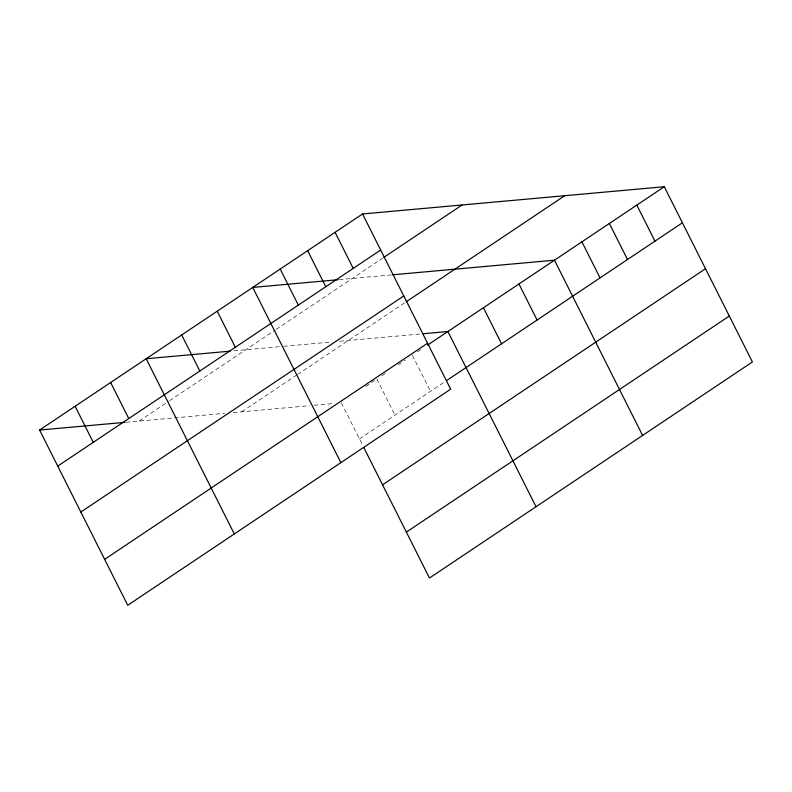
<?xml version="1.0" encoding="UTF-8"?>
<svg xmlns="http://www.w3.org/2000/svg" width="792" height="792" viewBox="0 0 792 792"><rect width="100%" height="100%" fill="white"/><g stroke="black" fill="none" stroke-linecap="round" stroke-linejoin="round"><path stroke-width="0.59" stroke-dasharray="3.96 2.97" d="M139.174 421.057L168.607 401.366M169.617 400.683L275.18 330.056M276.19 329.373L382.813 258.034M241.758 411.8L296.564 375.131M297.584 374.448L405.167 302.465M365.686 386.516L374.824 380.407M381.932 375.655L385.991 372.933M398.168 364.785L405.276 360.033M417.453 351.886L421.512 349.163M359.459 438.877L445.738 381.15M339.273 279.616L391.397 274.913M233.887 350.816L282.378 346.441M283.605 346.332L331.234 342.035M339.778 341.263L420.641 333.967M126.136 422.235L224.661 413.345M233.214 412.573L309.325 405.702M314.068 405.276L334.214 403.455M412.375 355.281L430.511 391.337M376.853 379.051L394.99 415.107M341.332 402.821L362.766 445.431"/><path stroke-width="1.19" d="M362.538 213.959L450.668 389.179L127.73 605.266L39.6 430.046L362.538 213.959L664.27 186.734L752.4 361.954L429.462 578.041L363.865 447.619M57.737 466.102L380.675 250.015M383.833 257.351L462.112 204.97M80.834 512.028L403.772 295.941M406.187 301.782L564.706 195.713M104.633 559.34L427.571 343.253M427.601 345.094L664.27 186.734M446.747 380.467L682.407 222.79M382.566 484.803L705.504 268.716M406.355 532.115L729.303 316.028M338.085 279.725L252.737 287.427L340.867 462.647M392.614 274.804L554.469 260.202L642.599 435.422M230.333 351.143L146.174 358.736L234.303 533.957M423.007 333.759L447.896 331.511L536.026 506.732M39.6 430.046L124.948 422.344M636.817 205.098L654.954 241.154M609.375 223.463L627.502 259.519M581.922 241.837L600.059 277.893M518.948 283.972L537.085 320.027M483.427 307.742L501.554 343.797M335.095 232.323L353.222 268.379M307.642 250.698L325.779 286.744M280.19 269.062L298.327 305.118M217.216 311.197L235.353 347.252M181.695 334.966L199.832 371.022M110.642 382.506L128.779 418.562M75.121 406.276L93.258 442.332"/></g></svg>
